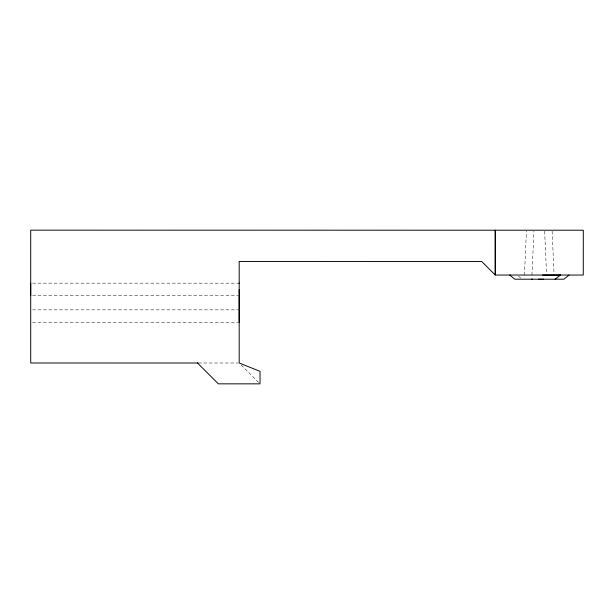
<?xml version="1.0" encoding="UTF-8"?>
<svg xmlns="http://www.w3.org/2000/svg" width="614" height="614" viewBox="0 0 614 614"><rect width="100%" height="100%" fill="white"/><g stroke="black" fill="none" stroke-linecap="round" stroke-linejoin="round"><path stroke-width="0.46" stroke-dasharray="3.07 2.3" d="M524.448 275.041L526.428 231.171M531.939 275.041L533.919 231.171M32.611 283.154L238.232 283.169M32.619 295.672L238.232 295.679M32.611 309.84L238.232 309.847M32.611 322.342L238.232 322.35M198.437 362.997L238.24 362.997M518.446 276.231L520.68 278.019M241.202 365.015L258.686 382.499M552.124 231.171L554.097 275.041M544.633 231.171L546.598 275.041"/><path stroke-width="0.92" d="M239.184 322.35L239.191 289.424M560.083 275.041L560.482 275.041L555.087 279.209M569.078 275.041L563.867 279.209L514.831 279.209L509.758 275.041L510.165 275.041M538.493 279.209L543.636 279.209M542.607 275.041L560.482 275.041M198.069 363.004L30.708 362.997L30.708 230.158L583.3 230.219L583.277 275.041L495.26 275.041L495.268 230.189L495.26 275.018L481.706 261.472L239.191 261.449L239.184 362.989L260.029 371.332L260.029 383.842L218.331 383.842L197.485 362.989M531.501 279.209L532.561 279.209M30.708 283.161L30.7 295.672M239.184 283.161L239.184 283.591L239.191 283.169"/></g></svg>
